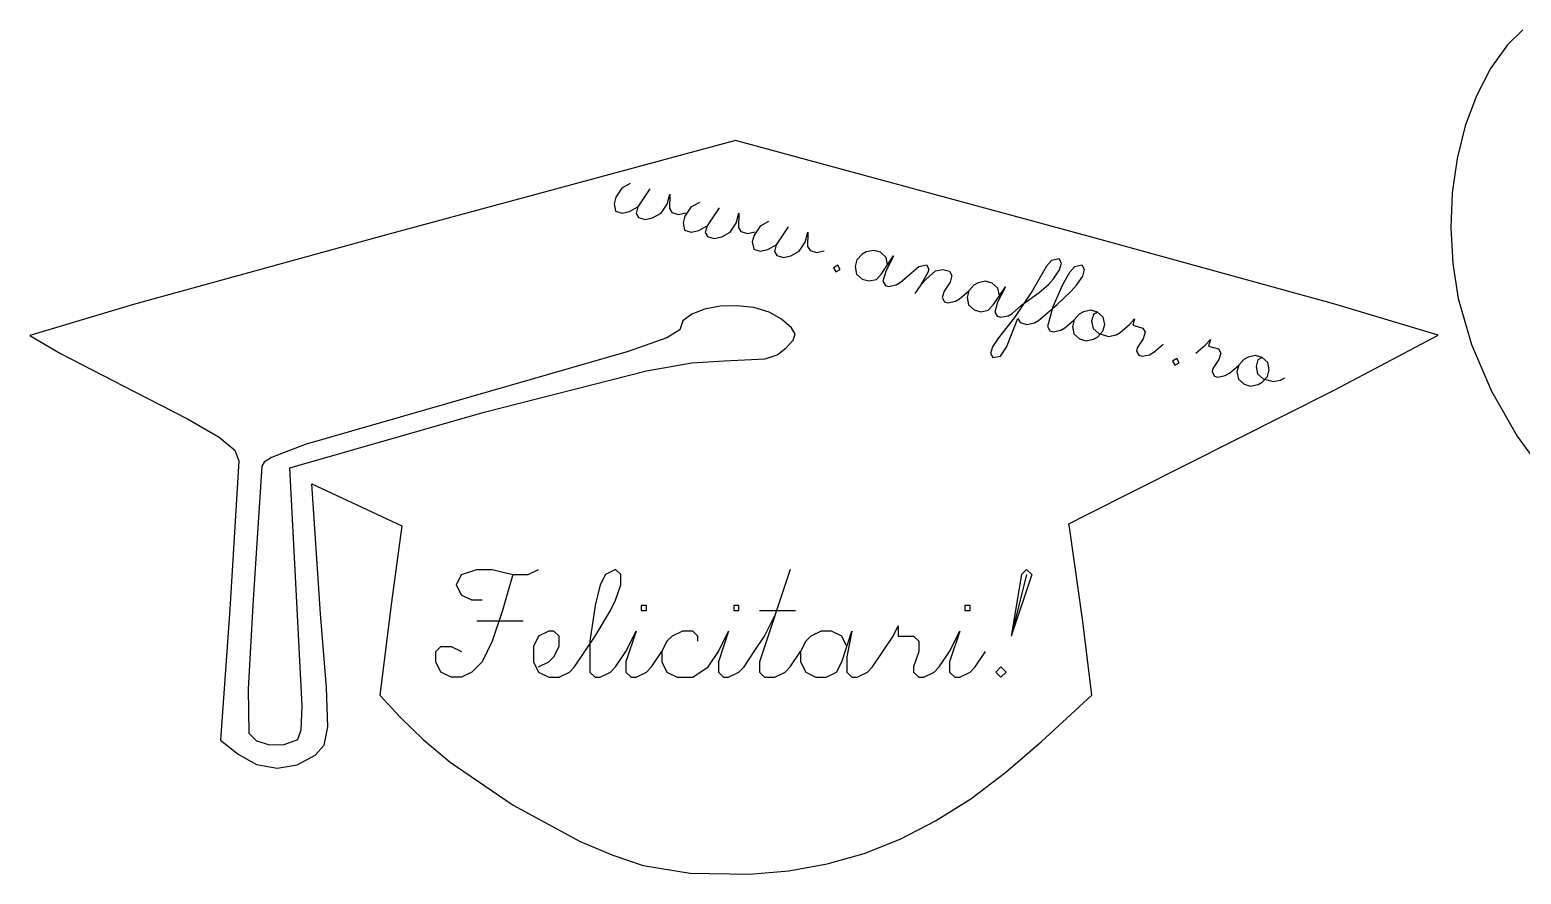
# Model space of a CAD drawing. Extents: x 7 to 168, y 177 to 282.
# Drawn here: x 61.8 to 114.5, y 243.5 to 273.3 of the extents above; entities that cross this region are included whole.
import ezdxf

# ---------------------------------------------------------------- set-up
doc = ezdxf.new("R2010")
doc.units = 0
doc.layers.add('Layer_1', color=7, linetype='CONTINUOUS')

msp = doc.modelspace()

# ---------------------------------------------------------------- linework, layer by layer
at = {"layer": 'Layer_1', "color": 1}
for points in [[(114.528041, 273.284347), (113.983632, 272.751533), (113.384401, 271.918504), (112.885107, 270.956604), (112.490321, 269.889372), (112.204613, 268.740344), (112.032556, 267.533062), (111.978719, 266.291056), (112.047675, 265.03787), (112.243997, 263.797038), (112.714634, 262.177131), (113.424245, 260.522778), (114.322877, 258.934727), (115.360569, 257.513736)], [(86.723144, 269.37299), (74.266922, 266.003832), (65.468539, 263.582792), (61.806432, 262.493251), (62.88694, 261.853295), (65.490999, 260.513278), (67.373412, 259.551647), (68.496904, 258.901421), (69.040586, 258.443518), (69.183569, 258.058854), (68.863354, 252.824464), (68.539944, 248.205951), (69.163286, 247.701084), (69.814326, 247.341223), (70.536403, 247.216315), (71.250502, 247.327124), (71.877611, 247.674414), (72.200069, 248.024569), (72.327343, 248.667645), (72.276582, 250.060128), (72.064936, 252.6585), (71.766605, 257.251399), (74.942034, 255.76562), (74.576994, 253.071041), (74.166055, 249.792076), (74.883862, 249.016631), (75.693192, 248.225703), (76.652318, 247.428022), (78.870754, 245.903526), (81.240759, 244.625383), (82.389348, 244.135646), (83.463926, 243.775838), (85.12545, 243.504346), (87.214134, 243.467903), (88.612055, 243.585303), (89.958484, 243.827229), (91.263604, 244.198311), (92.537599, 244.703181), (93.790653, 245.346467), (95.03295, 246.1328), (96.274674, 247.06681), (97.526009, 248.153127), (99.301046, 249.793677), (98.98297, 252.388456), (98.521331, 255.726659), (98.498922, 255.843536), (99.099319, 256.143468), (107.880759, 260.575094), (111.533127, 262.502332), (107.8892, 263.592065), (99.12814, 266.009714), (86.723144, 269.37299), (86.723144, 269.37299)], [(71.264585, 248.224992), (71.391429, 248.560672), (71.428402, 249.412345), (71.229815, 253.070943), (70.982106, 257.82247), (77.848051, 259.780449), (83.580043, 261.244346), (85.181072, 261.526817), (86.320938, 261.591313), (87.767021, 261.662464), (88.192738, 261.806938), (88.506915, 262.041876), (88.763788, 262.328533), (88.831287, 262.538508), (88.696201, 262.75522), (88.345315, 263.062086), (87.906933, 263.316565), (87.366865, 263.474927), (86.774469, 263.542263), (86.179102, 263.523664), (85.63012, 263.424221), (85.176881, 263.249026), (84.868743, 263.003171), (84.755061, 262.691746), (84.303824, 262.407512), (82.936957, 261.922045), (77.377394, 260.322061), (71.530906, 258.643503), (70.343711, 258.186541), (70.081303, 258.019611), (70.000518, 257.880752), (69.688908, 253.163035), (69.517158, 250.012999), (69.542917, 248.449526), (69.807845, 248.175891), (70.264093, 248.036693), (70.79017, 248.047779), (71.264585, 248.224992), (71.264585, 248.224992)]]:
    msp.add_lwpolyline(points, dxfattribs=at)
at = {"layer": 'Layer_1', "color": 3}
for points in [[(83.007307, 267.861347), (82.710905, 267.692941), (82.498707, 267.376334), (82.434709, 267.14393), (82.486913, 266.879527), (82.719317, 266.815529), (82.98372, 266.867734), (83.280122, 267.03614)], [(83.704519, 267.669354), (83.280122, 267.03614), (83.216124, 266.803736), (83.300327, 266.655535), (83.532731, 266.591537), (83.797134, 266.643742), (84.093536, 266.812148), (84.305734, 267.128755), (84.401731, 267.477361), (84.389937, 266.980554), (84.47414, 266.832353), (84.706544, 266.768356), (84.970947, 266.82056)], [(85.447548, 267.189371), (85.151147, 267.020965), (84.938948, 266.704358), (84.874951, 266.471954), (84.927155, 266.207551), (85.159559, 266.143554), (85.423962, 266.195758), (85.720363, 266.364164)], [(86.14476, 266.997378), (85.720363, 266.364164), (85.656366, 266.13176), (85.740569, 265.983559), (85.972973, 265.919562), (86.237376, 265.971766), (86.533777, 266.140172), (86.745976, 266.456779), (86.841972, 266.805385), (86.830179, 266.308579), (86.914382, 266.160378), (87.146786, 266.09638), (87.411189, 266.148584)], [(87.88779, 266.517396), (87.591389, 266.34899), (87.37919, 266.032382), (87.315192, 265.799978), (87.367397, 265.535576), (87.599801, 265.471578), (87.864203, 265.523782), (88.160605, 265.692189)], [(88.585002, 266.325403), (88.160605, 265.692189), (88.096607, 265.459785), (88.180811, 265.311584), (88.413215, 265.247586), (88.677617, 265.29979), (88.974019, 265.468197), (89.186218, 265.784804), (89.282214, 266.13341), (89.270421, 265.636603), (89.354624, 265.488402), (89.587028, 265.424404), (89.851431, 265.476609)], [(92.091267, 264.984833), (92.039063, 265.249236), (91.838658, 265.429435), (91.606254, 265.493433), (91.341851, 265.441229), (91.19365, 265.357025), (91.013451, 265.15662), (90.949453, 264.924216), (91.001657, 264.659814), (91.202062, 264.479614), (91.434466, 264.415616), (91.698869, 264.46782), (91.879069, 264.668226), (92.303466, 265.30144), (92.02727, 264.752429), (91.931273, 264.403823), (92.015476, 264.255622), (92.131678, 264.223623), (92.396081, 264.275827), (92.544282, 264.360031), (92.872682, 264.644639), (93.201083, 264.929247), (93.465486, 264.981451), (93.549689, 264.833251), (93.51769, 264.717049), (93.273493, 264.28424), (93.061294, 263.967632)], [(90.336444, 264.968009), (90.188243, 264.883805), (90.272446, 264.735605), (90.420647, 264.819808), (90.336444, 264.968009)], [(96.042135, 263.896872), (95.989931, 264.161275), (95.789525, 264.341475), (95.557121, 264.405472), (95.292719, 264.353268), (95.144518, 264.269065), (94.964318, 264.06866), (94.90032, 263.836256), (94.952525, 263.571853), (95.15293, 263.391653), (95.385334, 263.327656), (95.649737, 263.37986), (95.829936, 263.580265), (96.254333, 264.213479), (95.978137, 263.664468), (95.882141, 263.315862), (95.966344, 263.167661), (96.082546, 263.135663), (96.346949, 263.187867), (96.495149, 263.27207), (96.82355, 263.556678), (97.448352, 264.009693), (97.776753, 264.294301), (97.956952, 264.494706), (98.169151, 264.811313), (98.233148, 265.043717), (98.148945, 265.191918), (97.884543, 265.139714), (97.704343, 264.939309), (97.215948, 264.073691), (96.579353, 263.123869), (96.006755, 262.406452), (95.794556, 262.089845), (95.730559, 261.857441), (95.814762, 261.70924), (96.079165, 261.761444), (96.291363, 262.078051), (96.695555, 263.09187), (96.779758, 262.943669), (97.012162, 262.879672), (97.276565, 262.931876), (97.424765, 263.016079), (97.753166, 263.300688), (98.081566, 263.585296), (98.590167, 264.070309), (98.770366, 264.270714), (98.982565, 264.587322), (99.046562, 264.819725), (98.962359, 264.967926), (98.697956, 264.915722), (98.517757, 264.715317), (98.273559, 264.282508), (97.933366, 263.501093), (97.741372, 262.803881), (97.825576, 262.65568), (97.941778, 262.623681), (98.20618, 262.675885), (98.354381, 262.760089), (98.682782, 263.044697)], [(93.273493, 264.28424), (93.453692, 264.484645), (93.782093, 264.769253), (94.046496, 264.821457), (94.2789, 264.75746), (94.363103, 264.609259), (94.299105, 264.376855), (94.086907, 264.060248), (94.022909, 263.827844), (94.107112, 263.679643), (94.223314, 263.647644), (94.487717, 263.699848), (94.635918, 263.784051), (94.964318, 264.06866)], [(99.507989, 263.317512), (99.275585, 263.381509), (99.011182, 263.329305), (98.862981, 263.245102), (98.682782, 263.044697), (98.618784, 262.812293), (98.670988, 262.54789), (98.871394, 262.36769), (99.103798, 262.303693), (99.3682, 262.355897), (99.516401, 262.4401), (99.696601, 262.640505), (99.760599, 262.872909), (99.708394, 263.137312), (99.507989, 263.317512), (99.359788, 263.233309), (99.295791, 263.000905), (99.347995, 262.736502), (99.5484, 262.556302), (99.897006, 262.460306), (100.161409, 262.51251), (100.30961, 262.596713), (100.63801, 262.881321), (100.81821, 263.081726), (100.754212, 262.849322), (101.102818, 262.753326), (101.187021, 262.605125), (101.123024, 262.372721), (100.910825, 262.056114), (100.878826, 261.939912), (100.963029, 261.791711), (101.079231, 261.759712), (101.343634, 261.811917), (101.491835, 261.89612), (101.820235, 262.180728)], [(102.982255, 261.86074), (103.310656, 262.145348), (103.490856, 262.345753), (103.426858, 262.113349), (103.775464, 262.017353), (103.859667, 261.869152), (103.795669, 261.636748), (103.583471, 261.320141), (103.551472, 261.203939), (103.635675, 261.055738), (103.751877, 261.023739), (104.01628, 261.075943), (104.164481, 261.160146), (104.492881, 261.444755)], [(105.318089, 261.71757), (105.085685, 261.781567), (104.821282, 261.729363), (104.673081, 261.64516), (104.492881, 261.444755), (104.428884, 261.212351), (104.481088, 260.947948), (104.681493, 260.767748), (104.913897, 260.703751), (105.1783, 260.755955), (105.326501, 260.840158), (105.5067, 261.040563), (105.570698, 261.272967), (105.518494, 261.53737), (105.318089, 261.71757), (105.169888, 261.633367), (105.10589, 261.400963), (105.158094, 261.13656), (105.358499, 260.95636), (105.707105, 260.860364), (105.971508, 260.912568), (106.119709, 260.996771)], [(102.305249, 261.672128), (102.157048, 261.587925), (102.241251, 261.439724), (102.389452, 261.523927), (102.305249, 261.672128)], [(78.862516, 254.04935), (78.499693, 252.779469), (78.136869, 251.690999), (77.774046, 250.965353), (77.411223, 250.60253), (77.0484, 250.421118), (76.685577, 250.421118), (76.322754, 250.60253), (76.141342, 250.965353), (76.141342, 251.328176), (76.322754, 251.509588), (76.685577, 251.509588), (77.0484, 251.328176)], [(77.774046, 253.142292), (77.411223, 253.142292), (77.0484, 253.323703), (76.866988, 253.686526), (77.0484, 254.04935), (77.592635, 254.230761), (78.136869, 254.230761), (78.862516, 254.04935), (79.40675, 254.04935), (79.769574, 254.230761)], [(79.769574, 250.783941), (80.132397, 250.965353), (80.313808, 251.146764), (80.49522, 251.509588), (80.49522, 251.872411), (80.313808, 252.053822), (80.132397, 252.053822), (79.769574, 251.872411), (79.588162, 251.509588), (79.588162, 250.965353), (79.769574, 250.60253), (80.132397, 250.421118), (80.49522, 250.421118), (80.858043, 250.60253), (81.039455, 250.783941), (81.402278, 251.328176), (81.765101, 251.872411), (82.309336, 252.779469), (82.490747, 253.142292), (82.672159, 253.686526), (82.672159, 254.04935), (82.490747, 254.230761), (82.127924, 254.04935), (81.946513, 253.686526), (81.765101, 252.96088), (81.583689, 251.690999), (81.583689, 250.60253), (81.765101, 250.421118), (81.946513, 250.421118), (82.309336, 250.60253), (82.490747, 250.783941), (82.85357, 251.328176)], [(88.658741, 254.230761), (87.570271, 250.965353), (87.570271, 250.60253), (87.751683, 250.421118), (88.114506, 250.421118), (88.477329, 250.60253), (88.658741, 250.783941), (89.021564, 251.328176)], [(97.003674, 254.230761), (96.822262, 254.04935), (96.459439, 251.872411)], [(97.003674, 254.230761), (97.185085, 254.04935), (96.459439, 251.872411)], [(97.003674, 254.04935), (96.459439, 251.872411)], [(83.397805, 252.96088), (83.397805, 252.779469), (83.579217, 252.779469), (83.579217, 252.96088), (83.397805, 252.96088)], [(86.663214, 252.96088), (86.663214, 252.779469), (86.844625, 252.779469), (86.844625, 252.96088), (86.663214, 252.96088)], [(87.570271, 252.779469), (88.840153, 252.779469)], [(94.826735, 252.96088), (94.826735, 252.779469), (95.008146, 252.779469), (95.008146, 252.96088), (94.826735, 252.96088)], [(77.592635, 252.416645), (79.225339, 252.416645)], [(86.118979, 251.328176), (86.481802, 252.053822), (86.118979, 250.965353), (86.118979, 250.60253), (86.30039, 250.421118), (86.481802, 250.421118), (86.844625, 250.60253), (87.026037, 250.783941), (87.38886, 251.328176), (87.751683, 251.872411), (88.114506, 252.598057)], [(82.85357, 251.328176), (83.216394, 252.053822), (82.85357, 250.965353), (82.85357, 250.60253), (83.034982, 250.421118), (83.216394, 250.421118), (83.579217, 250.60253), (83.760628, 250.783941), (84.123451, 251.328176)], [(85.393333, 251.690999), (85.393333, 251.872411), (85.211921, 252.053822), (84.849098, 252.053822), (84.486275, 251.872411), (84.304863, 251.690999), (84.123451, 251.328176), (84.123451, 250.965353), (84.304863, 250.60253), (84.667686, 250.421118), (85.211921, 250.421118), (85.756156, 250.783941), (86.118979, 251.328176)], [(90.654268, 251.509588), (90.472857, 251.872411), (90.110034, 252.053822), (89.74721, 252.053822), (89.384387, 251.872411), (89.202976, 251.690999), (89.021564, 251.328176), (89.021564, 250.965353), (89.202976, 250.60253), (89.565799, 250.421118), (89.928622, 250.421118), (90.291445, 250.60253), (90.472857, 250.965353), (90.83568, 252.053822), (90.654268, 251.146764), (90.654268, 250.60253), (90.83568, 250.421118), (91.017091, 250.421118), (91.379915, 250.60253), (91.561326, 250.783941), (91.924149, 251.328176), (92.286973, 251.872411), (92.468384, 252.235234), (92.468384, 251.872411), (93.012619, 251.872411), (93.19403, 251.690999), (93.19403, 251.328176), (93.012619, 250.783941), (93.012619, 250.60253), (93.19403, 250.421118), (93.375442, 250.421118), (93.738265, 250.60253), (93.919677, 250.783941), (94.2825, 251.328176)], [(94.2825, 251.328176), (94.645323, 252.053822), (94.2825, 250.965353), (94.2825, 250.60253), (94.463911, 250.421118), (94.645323, 250.421118), (95.008146, 250.60253), (95.189558, 250.783941), (95.552381, 251.328176)], [(96.096616, 250.783941), (95.915204, 250.60253), (96.096616, 250.421118), (96.278027, 250.60253), (96.096616, 250.783941)]]:
    msp.add_lwpolyline(points, dxfattribs=at)

doc.saveas('drawing.dxf')
